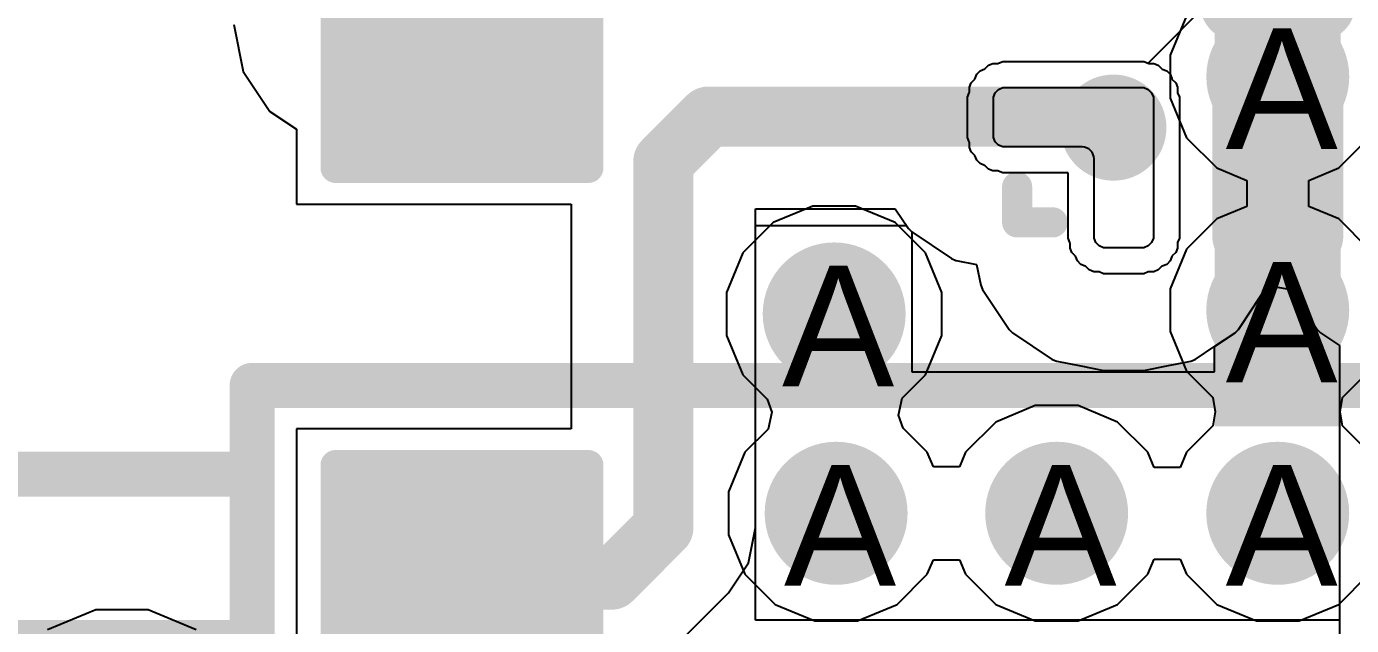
# Model space of a CAD drawing. Header units: inches. Extents: x -3 to 5259, y -3 to 5282.
# Drawn here: x 26.48 to 32.07, y 2.16 to 4.69 of the extents above; entities that cross this region are included whole.
import ezdxf

# ---------------------------------------------------------------- set-up
doc = ezdxf.new("R2010")
doc.units = ezdxf.units.IN
for name, color, linetype in [('Bottom Layer', 5, 'Continuous'), ('Bottom Solder', 6, 'Continuous'), ('Drill Drawing', 1, 'Continuous'), ('Layer 1', 16, 'Continuous'), ('Layer 2', 76, 'Continuous'), ('Top Layer', 1, 'Continuous'), ('Top Overlay', 2, 'Continuous'), ('Top Paste', 8, 'Continuous'), ('Top Solder', 216, 'Continuous'), ('Via Holes', 16, 'Continuous')]:
    doc.layers.add(name, color=color, linetype=linetype)
doc.styles.add('Arial', font='', dxfattribs={"height": 0.2})
doc.styles.get('Arial').set_extended_font_data('Arial')

# ---------------------------------------------------------------- blocks, each defined once
blk = doc.blocks.new('13_WQFN_HR__3_2__26')
at = {"layer": 'Top Layer'}
h = blk.add_hatch(color=1, dxfattribs=at)
edge = h.paths.add_edge_path()
edge.add_arc((-0.1243, -1.1007), 0.0507, 90, 180)
edge.add_line((-0.175, -1.1007), (-0.175, -1.6493))
edge.add_arc((-0.1243, -1.6493), 0.0507, 180, 270)
edge.add_line((-0.1243, -1.7), (0.1243, -1.7))
edge.add_arc((0.1243, -1.6493), 0.0507, 270, 360)
edge.add_line((0.175, -1.6493), (0.175, -1.1007))
edge.add_arc((0.1243, -1.1007), 0.0507, 0, 90)
edge.add_line((0.1243, -1.05), (-0.1243, -1.05))
h = blk.add_hatch(color=1, dxfattribs=at)
edge = h.paths.add_edge_path()
edge.add_arc((-0.6937, -1.1938), 0.1221, 0, 360)
at = {"layer": 'Top Paste'}
h = blk.add_hatch(color=8, dxfattribs=at)
edge = h.paths.add_edge_path()
edge.add_arc((-0.1243, -1.1007), 0.0507, 90, 180)
edge.add_line((-0.175, -1.1007), (-0.175, -1.6493))
edge.add_arc((-0.1243, -1.6493), 0.0507, 180, 270)
edge.add_line((-0.1243, -1.7), (0.1243, -1.7))
edge.add_arc((0.1243, -1.6493), 0.0507, 270, 360)
edge.add_line((0.175, -1.6493), (0.175, -1.1007))
edge.add_arc((0.1243, -1.1007), 0.0507, 0, 90)
edge.add_line((0.1243, -1.05), (-0.1243, -1.05))
h = blk.add_hatch(color=8, dxfattribs=at)
edge = h.paths.add_edge_path()
edge.add_arc((-0.6937, -1.1938), 0.1221, 0, 360)
at = {"layer": 'Top Solder'}
h = blk.add_hatch(color=216, dxfattribs=at)
edge = h.paths.add_edge_path()
edge.add_arc((-0.1755, 0.6755), 0.1511, 90, 180)
edge.add_line((-0.3266, 0.6755), (-0.3266, -0.6755))
edge.add_arc((-0.1755, -0.6755), 0.1511, 180, 270)
edge.add_line((-0.1755, -0.8266), (0.1755, -0.8266))
edge.add_arc((0.1755, -0.6755), 0.1511, 270, 360)
edge.add_line((0.3266, -0.6755), (0.3266, 0.6755))
edge.add_arc((0.1755, 0.6755), 0.1511, 0, 90)
edge.add_line((0.1755, 0.8266), (-0.1755, 0.8266))
h = blk.add_hatch(color=216, dxfattribs=at)
edge = h.paths.add_edge_path()
edge.add_arc((-0.1243, -1.1007), 0.1523, 90, 180)
edge.add_line((-0.2766, -1.1007), (-0.2766, -1.6493))
edge.add_arc((-0.1243, -1.6493), 0.1523, 180, 270)
edge.add_line((-0.1243, -1.8016), (0.1243, -1.8016))
edge.add_arc((0.1243, -1.6493), 0.1523, 270, 360)
edge.add_line((0.2766, -1.6493), (0.2766, -1.1007))
edge.add_arc((0.1243, -1.1007), 0.1523, 0, 90)
edge.add_line((0.1243, -0.9484), (-0.1243, -0.9484))
h = blk.add_hatch(color=216, dxfattribs=at)
edge = h.paths.add_edge_path()
edge.add_arc((-0.6937, -1.1938), 0.2237, 0, 360)
at = {"layer": 'Top Layer'}
for p, q in [((-1.2, -1.0651), (-1.1924, -1.0467)), ((-1.1924, -1.0467), (-1.1783, -1.0326)), ((-1.1783, -1.0326), (-1.1599, -1.025)), ((-1.1599, -1.025), (-1.15, -1.025)), ((-1.15, -1.025), (-1.15, -1.025)), ((-1.15, -1.025), (-0.575, -1.025)), ((-0.575, -1.025), (-0.5651, -1.025)), ((-0.5651, -1.025), (-0.5467, -1.0326)), ((-0.5467, -1.0326), (-0.5326, -1.0467)), ((-0.5326, -1.0467), (-0.525, -1.0651)), ((-1.2, -1.075), (-1.2, -1.0651)), ((-1.2, -1.225), (-1.2, -1.075)), ((-0.525, -1.0651), (-0.525, -1.075)), ((-0.525, -1.075), (-0.525, -1.075)), ((-0.525, -1.075), (-0.525, -1.65)), ((-1.2, -1.235), (-1.2, -1.225)), ((-1.2, -1.225), (-1.2, -1.225)), ((-1.1924, -1.2534), (-1.2, -1.235)), ((-1.1783, -1.2674), (-1.1924, -1.2534)), ((-1.1599, -1.275), (-1.1783, -1.2674)), ((-1.15, -1.275), (-1.1599, -1.275)), ((-0.825, -1.275), (-1.15, -1.275)), ((-0.8152, -1.276), (-0.825, -1.275)), ((-0.825, -1.275), (-0.825, -1.275)), ((-0.7972, -1.2835), (-0.8152, -1.276)), ((-0.7834, -1.2973), (-0.7972, -1.2835)), ((-0.776, -1.3153), (-0.7834, -1.2973)), ((-0.775, -1.325), (-0.776, -1.3153)), ((-0.775, -1.65), (-0.775, -1.325)), ((-0.775, -1.66), (-0.775, -1.65)), ((-0.775, -1.65), (-0.775, -1.65)), ((-0.7674, -1.6784), (-0.775, -1.66)), ((-0.525, -1.66), (-0.5326, -1.6784)), ((-0.525, -1.65), (-0.525, -1.66)), ((-0.7533, -1.6924), (-0.7674, -1.6784)), ((-0.7349, -1.7), (-0.7533, -1.6924)), ((-0.725, -1.7), (-0.7349, -1.7)), ((-0.575, -1.7), (-0.725, -1.7)), ((-0.575, -1.7), (-0.575, -1.7)), ((-0.565, -1.7), (-0.575, -1.7)), ((-0.575, -1.7), (-0.575, -1.7)), ((-0.5467, -1.6924), (-0.565, -1.7)), ((-0.5326, -1.6784), (-0.5467, -1.6924))]:
    blk.add_line(p, q, dxfattribs=at)
at = {"layer": 'Top Overlay'}
for points in [[(-1.1, -1.5933, 0.127, 0.127, 0), (-1.1, -1.4433, 0.127, 0.127, 0)], [(-1.1, -1.5933, 0.127, 0.127, 0), (-0.95, -1.5933, 0.127, 0.127, 0)]]:
    blk.add_lwpolyline(points, format="xyseb", dxfattribs=at)
for points in [[(-1.1318, -1.4433, 0.0635, 0.0635, 1), (-1.0683, -1.4433, 0.0635, 0.0635, 1)], [(-1.1318, -1.5933, 0.0635, 0.0635, 1), (-1.0683, -1.5933, 0.0635, 0.0635, 1)], [(-1.1318, -1.5933, 0.0635, 0.0635, 1), (-1.0683, -1.5933, 0.0635, 0.0635, 1)], [(-0.9818, -1.5933, 0.0635, 0.0635, 1), (-0.9183, -1.5933, 0.0635, 0.0635, 1)]]:
    blk.add_lwpolyline(points, format="xyseb", close=True, dxfattribs=at)
at = {"layer": 'Top Solder'}
for p, q in [((-0.5467, -0.9227), (5227.2803, 5276.701)), ((-1.2561, -0.9549), (-1.2359, -0.9465)), ((-1.2359, -0.9465), (-1.2345, -0.9451)), ((-1.2345, -0.9451), (-1.2204, -0.931)), ((-1.2345, -0.9451), (-1.2345, -0.9451)), ((-1.2204, -0.931), (-1.202, -0.9234)), ((-1.202, -0.9234), (-1.1802, -0.9234)), ((-1.1802, -0.9234), (-1.1783, -0.9227)), ((-1.1783, -0.9227), (-1.1599, -0.9151)), ((-1.1783, -0.9227), (-1.1783, -0.9227)), ((-1.1599, -0.9151), (-1.15, -0.9151)), ((-1.15, -0.9151), (-1.15, -0.9151)), ((-1.15, -0.9151), (-0.575, -0.9151)), ((-0.575, -0.9151), (-0.5651, -0.9151)), ((-0.5651, -0.9151), (-0.5467, -0.9227)), ((-0.5467, -0.9227), (-0.5467, -0.9227)), ((-0.5467, -0.9227), (-0.5448, -0.9234)), ((-0.5448, -0.9234), (-0.523, -0.9234)), ((-0.523, -0.9234), (-0.5046, -0.931)), ((-0.5046, -0.931), (-0.4905, -0.9451)), ((-0.4905, -0.9451), (-0.4891, -0.9465)), ((-0.4891, -0.9465), (-0.4873, -0.9472)), ((-0.4873, -0.9472), (-0.4873, -0.9473)), ((-0.4873, -0.9473), (-0.4689, -0.9549)), ((-1.3016, -1.023), (-1.294, -1.0046)), ((-1.294, -1.0046), (-1.2799, -0.9906)), ((-1.2799, -0.9905), (-1.2785, -0.9891)), ((-1.2799, -0.9906), (-1.2799, -0.9905)), ((-1.2785, -0.9891), (-1.2701, -0.9689)), ((-1.2701, -0.9689), (-1.2561, -0.9549)), ((-0.4689, -0.9549), (-0.4548, -0.9689)), ((-0.4548, -0.9689), (-0.4472, -0.9873)), ((-0.4472, -0.9873), (-0.4472, -0.9873)), ((-0.4472, -0.9873), (-0.4465, -0.9892)), ((-0.4465, -0.9892), (-0.431, -1.0046)), ((-0.431, -1.0046), (-0.4234, -1.023)), ((-1.31, -1.0651), (-1.3024, -1.0467)), ((-1.3024, -1.0467), (-1.3016, -1.0449)), ((-1.3024, -1.0467), (-1.3024, -1.0467)), ((-1.3016, -1.0449), (-1.3016, -1.023)), ((-0.4234, -1.023), (-0.4234, -1.0449)), ((-0.4234, -1.0449), (-0.4226, -1.0467)), ((-0.4226, -1.0467), (-0.4226, -1.0467)), ((-0.4226, -1.0467), (-0.415, -1.0651)), ((-1.31, -1.075), (-1.31, -1.0651)), ((-1.31, -1.225), (-1.31, -1.075)), ((-0.415, -1.0651), (-0.415, -1.075)), ((-0.415, -1.075), (-0.415, -1.075)), ((-0.415, -1.075), (-0.415, -1.65)), ((-1.31, -1.235), (-1.31, -1.225)), ((-1.31, -1.225), (-1.31, -1.225)), ((-1.31, -1.225), (-1.31, -1.225)), ((-1.31, -1.225), (-1.31, -1.225)), ((-1.3024, -1.2534), (-1.31, -1.235)), ((-1.3016, -1.2552), (-1.3024, -1.2534)), ((-1.3024, -1.2534), (-1.3024, -1.2534)), ((-1.3016, -1.2771), (-1.3016, -1.2552)), ((-1.294, -1.2954), (-1.3016, -1.2771)), ((-1.2799, -1.3095), (-1.294, -1.2954)), ((-1.2785, -1.3109), (-1.2799, -1.3095)), ((-1.2799, -1.3095), (-1.2799, -1.3095)), ((-1.2701, -1.3311), (-1.2785, -1.3109)), ((-1.2561, -1.3452), (-1.2701, -1.3311)), ((-1.2377, -1.3528), (-1.2561, -1.3452)), ((-1.2359, -1.3536), (-1.2377, -1.3528)), ((-1.2377, -1.3528), (-1.2377, -1.3528)), ((-1.2345, -1.355), (-1.2359, -1.3536)), ((-1.2204, -1.369), (-1.2345, -1.355)), ((-1.2345, -1.355), (-1.2345, -1.355)), ((-1.202, -1.3766), (-1.2204, -1.369)), ((-1.1802, -1.3766), (-1.202, -1.3766)), ((-1.1783, -1.3774), (-1.1802, -1.3766)), ((-1.1599, -1.385), (-1.1783, -1.3774)), ((-1.1783, -1.3774), (-1.1783, -1.3774)), ((-1.15, -1.385), (-1.1599, -1.385)), ((-0.885, -1.385), (-1.15, -1.385)), ((-0.885, -1.65), (-0.885, -1.385)), ((-0.885, -1.66), (-0.885, -1.65)), ((-0.885, -1.65), (-0.885, -1.65)), ((-0.8774, -1.6784), (-0.885, -1.66)), ((-0.415, -1.6599), (-0.4226, -1.6783)), ((-0.415, -1.65), (-0.415, -1.6599)), ((-0.8766, -1.6802), (-0.8774, -1.6784)), ((-0.8774, -1.6784), (-0.8774, -1.6784)), ((-0.8766, -1.7021), (-0.8766, -1.6802)), ((-0.869, -1.7204), (-0.8766, -1.7021)), ((-0.8549, -1.7345), (-0.869, -1.7204)), ((-0.431, -1.7204), (-0.4451, -1.7345)), ((-0.4234, -1.7021), (-0.431, -1.7204)), ((-0.4226, -1.6783), (-0.4234, -1.6802)), ((-0.4234, -1.6802), (-0.4234, -1.7021)), ((-0.4226, -1.6783), (-0.4226, -1.6783)), ((-0.8535, -1.7359), (-0.8549, -1.7345)), ((-0.8549, -1.7345), (-0.8549, -1.7345)), ((-0.8451, -1.7561), (-0.8535, -1.7359)), ((-0.8311, -1.7702), (-0.8451, -1.7561)), ((-0.8127, -1.7778), (-0.8311, -1.7702)), ((-0.8109, -1.7786), (-0.8127, -1.7778)), ((-0.8127, -1.7778), (-0.8127, -1.7778)), ((-0.8095, -1.78), (-0.8109, -1.7786)), ((-0.7954, -1.794), (-0.8095, -1.78)), ((-0.8095, -1.78), (-0.8095, -1.78)), ((-0.4905, -1.78), (-0.5046, -1.794)), ((-0.4891, -1.7786), (-0.4905, -1.78)), ((-0.4905, -1.78), (-0.4905, -1.78)), ((-0.4873, -1.7778), (-0.4891, -1.7786)), ((-0.4689, -1.7702), (-0.4873, -1.7778)), ((-0.4873, -1.7778), (-0.4873, -1.7778)), ((-0.4548, -1.7561), (-0.4689, -1.7702)), ((-0.4472, -1.7377), (-0.4548, -1.7561)), ((-0.4464, -1.7359), (-0.4472, -1.7377)), ((-0.4472, -1.7377), (-0.4472, -1.7377)), ((-0.4451, -1.7345), (-0.4464, -1.7359)), ((-0.4451, -1.7345), (-0.4451, -1.7345)), ((-0.777, -1.8016), (-0.7954, -1.794)), ((-0.7552, -1.8016), (-0.777, -1.8016)), ((-0.7533, -1.8024), (-0.7552, -1.8016)), ((-0.7349, -1.81), (-0.7533, -1.8024)), ((-0.7533, -1.8024), (-0.7533, -1.8024)), ((-0.725, -1.81), (-0.7349, -1.81)), ((-0.575, -1.81), (-0.725, -1.81)), ((-0.5651, -1.81), (-0.575, -1.81)), ((-0.575, -1.81), (-0.575, -1.81)), ((-0.5467, -1.8024), (-0.5651, -1.81)), ((-0.5466, -1.8024), (-0.5467, -1.8024)), ((-0.5448, -1.8016), (-0.5466, -1.8024)), ((-0.523, -1.8016), (-0.5448, -1.8016)), ((-0.5046, -1.794), (-0.523, -1.8016))]:
    blk.add_line(p, q, dxfattribs=at)
blk = doc.blocks.new('C___0603_265')
at = {"layer": 'Top Layer'}
for points in [[(-0.381, 0.4445), (-0.381, -0.4445), (-1.143, -0.4445), (-1.143, 0.4445)], [(1.143, 0.4445), (1.143, -0.4445), (0.381, -0.4445), (0.381, 0.4445)]]:
    blk.add_hatch(color=1, dxfattribs=at).paths.add_polyline_path(points)
at = {"layer": 'Top Paste'}
for points in [[(-0.381, 0.4445), (-0.381, -0.4445), (-1.143, -0.4445), (-1.143, 0.4445)], [(1.143, 0.4445), (1.143, -0.4445), (0.381, -0.4445), (0.381, 0.4445)]]:
    blk.add_hatch(color=8, dxfattribs=at).paths.add_polyline_path(points)
at = {"layer": 'Top Solder'}
for points in [[(-0.321, 0.5045), (-0.321, -0.5045), (-1.203, -0.5045), (-1.203, 0.5045)], [(1.203, 0.5045), (1.203, -0.5045), (0.321, -0.5045), (0.321, 0.5045)]]:
    blk.add_hatch(color=216, dxfattribs=at).paths.add_polyline_path(points)
at = {"layer": 'Top Overlay'}
for points in [[(-1.2446, 0.5334, 0.127, 0.127, 0), (-0.4572, 0.5334, 0.127, 0.127, 0)], [(-1.2446, 0.5334, 0.127, 0.127, 0), (-1.2446, -0.5334, 0.127, 0.127, 0)], [(0.4572, 0.5334, 0.127, 0.127, 0), (1.2446, 0.5334, 0.127, 0.127, 0)], [(1.2446, 0.5334, 0.127, 0.127, 0), (1.2446, -0.5334, 0.127, 0.127, 0)], [(-1.2446, -0.5334, 0.127, 0.127, 0), (-0.4572, -0.5334, 0.127, 0.127, 0)], [(0.4572, -0.5334, 0.127, 0.127, 0), (1.2446, -0.5334, 0.127, 0.127, 0)]]:
    blk.add_lwpolyline(points, format="xyseb", dxfattribs=at)
for points in [[(-1.2764, 0.5334, 0.0635, 0.0635, 1), (-1.2128, 0.5334, 0.0635, 0.0635, 1)], [(-1.2764, 0.5334, 0.0635, 0.0635, 1), (-1.2128, 0.5334, 0.0635, 0.0635, 1)], [(-0.4889, 0.5334, 0.0635, 0.0635, 1), (-0.4254, 0.5334, 0.0635, 0.0635, 1)], [(0.4254, 0.5334, 0.0635, 0.0635, 1), (0.4889, 0.5334, 0.0635, 0.0635, 1)], [(1.2128, 0.5334, 0.0635, 0.0635, 1), (1.2764, 0.5334, 0.0635, 0.0635, 1)], [(1.2128, 0.5334, 0.0635, 0.0635, 1), (1.2764, 0.5334, 0.0635, 0.0635, 1)], [(-1.2764, -0.5334, 0.0635, 0.0635, 1), (-1.2128, -0.5334, 0.0635, 0.0635, 1)], [(-1.2764, -0.5334, 0.0635, 0.0635, 1), (-1.2128, -0.5334, 0.0635, 0.0635, 1)], [(-0.4889, -0.5334, 0.0635, 0.0635, 1), (-0.4254, -0.5334, 0.0635, 0.0635, 1)], [(0.4254, -0.5334, 0.0635, 0.0635, 1), (0.4889, -0.5334, 0.0635, 0.0635, 1)], [(1.2128, -0.5334, 0.0635, 0.0635, 1), (1.2764, -0.5334, 0.0635, 0.0635, 1)], [(1.2128, -0.5334, 0.0635, 0.0635, 1), (1.2764, -0.5334, 0.0635, 0.0635, 1)]]:
    blk.add_lwpolyline(points, format="xyseb", close=True, dxfattribs=at)
blk = doc.blocks.new('C___0603_274')
at = {"layer": 'Top Layer'}
for points in [[(-0.381, 0.4445), (-0.381, -0.4445), (-1.143, -0.4445), (-1.143, 0.4445)], [(1.143, 0.4445), (1.143, -0.4445), (0.381, -0.4445), (0.381, 0.4445)]]:
    blk.add_hatch(color=1, dxfattribs=at).paths.add_polyline_path(points)
at = {"layer": 'Top Paste'}
for points in [[(-0.381, 0.4445), (-0.381, -0.4445), (-1.143, -0.4445), (-1.143, 0.4445)], [(1.143, 0.4445), (1.143, -0.4445), (0.381, -0.4445), (0.381, 0.4445)]]:
    blk.add_hatch(color=8, dxfattribs=at).paths.add_polyline_path(points)
at = {"layer": 'Top Solder'}
for points in [[(-0.321, 0.5045), (-0.321, -0.5045), (-1.203, -0.5045), (-1.203, 0.5045)], [(1.203, 0.5045), (1.203, -0.5045), (0.321, -0.5045), (0.321, 0.5045)]]:
    blk.add_hatch(color=216, dxfattribs=at).paths.add_polyline_path(points)
at = {"layer": 'Top Overlay'}
for points in [[(-0.4572, 0.5334, 0.127, 0.127, 0), (-1.2446, 0.5334, 0.127, 0.127, 0)], [(-1.2446, -0.5334, 0.127, 0.127, 0), (-1.2446, 0.5334, 0.127, 0.127, 0)], [(1.2446, 0.5334, 0.127, 0.127, 0), (0.4572, 0.5334, 0.127, 0.127, 0)], [(1.2446, -0.5334, 0.127, 0.127, 0), (1.2446, 0.5334, 0.127, 0.127, 0)], [(-0.4572, -0.5334, 0.127, 0.127, 0), (-1.2446, -0.5334, 0.127, 0.127, 0)], [(1.2446, -0.5334, 0.127, 0.127, 0), (0.4572, -0.5334, 0.127, 0.127, 0)]]:
    blk.add_lwpolyline(points, format="xyseb", dxfattribs=at)
for points in [[(-1.2764, 0.5334, 0.0635, 0.0635, 1), (-1.2128, 0.5334, 0.0635, 0.0635, 1)], [(-1.2764, 0.5334, 0.0635, 0.0635, 1), (-1.2128, 0.5334, 0.0635, 0.0635, 1)], [(-0.4889, 0.5334, 0.0635, 0.0635, 1), (-0.4254, 0.5334, 0.0635, 0.0635, 1)], [(0.4254, 0.5334, 0.0635, 0.0635, 1), (0.4889, 0.5334, 0.0635, 0.0635, 1)], [(1.2128, 0.5334, 0.0635, 0.0635, 1), (1.2764, 0.5334, 0.0635, 0.0635, 1)], [(1.2128, 0.5334, 0.0635, 0.0635, 1), (1.2764, 0.5334, 0.0635, 0.0635, 1)], [(-1.2764, -0.5334, 0.0635, 0.0635, 1), (-1.2128, -0.5334, 0.0635, 0.0635, 1)], [(-1.2764, -0.5334, 0.0635, 0.0635, 1), (-1.2128, -0.5334, 0.0635, 0.0635, 1)], [(-0.4889, -0.5334, 0.0635, 0.0635, 1), (-0.4254, -0.5334, 0.0635, 0.0635, 1)], [(0.4254, -0.5334, 0.0635, 0.0635, 1), (0.4889, -0.5334, 0.0635, 0.0635, 1)], [(1.2128, -0.5334, 0.0635, 0.0635, 1), (1.2764, -0.5334, 0.0635, 0.0635, 1)], [(1.2128, -0.5334, 0.0635, 0.0635, 1), (1.2764, -0.5334, 0.0635, 0.0635, 1)]]:
    blk.add_lwpolyline(points, format="xyseb", close=True, dxfattribs=at)

msp = doc.modelspace()

# ---------------------------------------------------------------- hatches: boundary and pattern name
at = {"layer": 'Bottom Layer'}
h = msp.add_hatch(color=5, dxfattribs=at)
edge = h.paths.add_edge_path()
edge.add_arc((31.7605, 4.4768), 0.2, 0, 360)
h = msp.add_hatch(color=5, dxfattribs=at)
edge = h.paths.add_edge_path()
edge.add_arc((31.7603, 3.4921), 0.2, 0, 360)
h = msp.add_hatch(color=5, dxfattribs=at)
edge = h.paths.add_edge_path()
edge.add_arc((29.8883, 3.4764), 0.2, 0, 360)
h = msp.add_hatch(color=5, dxfattribs=at)
edge = h.paths.add_edge_path()
edge.add_arc((29.8965, 2.6359), 0.2, 0, 360)
h = msp.add_hatch(color=5, dxfattribs=at)
edge = h.paths.add_edge_path()
edge.add_arc((30.8272, 2.6359), 0.2, 0, 360)
h = msp.add_hatch(color=5, dxfattribs=at)
edge = h.paths.add_edge_path()
edge.add_arc((31.7603, 2.6359), 0.2, 0, 360)
at = {"layer": 'Bottom Solder'}
h = msp.add_hatch(color=6, dxfattribs=at)
edge = h.paths.add_edge_path()
edge.add_arc((31.7605, 4.4768), 0.3016, 0, 360)
h = msp.add_hatch(color=6, dxfattribs=at)
edge = h.paths.add_edge_path()
edge.add_arc((29.8883, 3.4764), 0.3016, 0, 360)
h = msp.add_hatch(color=6, dxfattribs=at)
edge = h.paths.add_edge_path()
edge.add_arc((31.7603, 3.4921), 0.3016, 0, 360)
h = msp.add_hatch(color=6, dxfattribs=at)
edge = h.paths.add_edge_path()
edge.add_arc((29.8965, 2.6359), 0.3016, 0, 360)
h = msp.add_hatch(color=6, dxfattribs=at)
edge = h.paths.add_edge_path()
edge.add_arc((30.8272, 2.6359), 0.3016, 0, 360)
h = msp.add_hatch(color=6, dxfattribs=at)
edge = h.paths.add_edge_path()
edge.add_arc((31.7603, 2.6359), 0.3016, 0, 360)
at = {"layer": 'Layer 1'}
h = msp.add_hatch(color=16, dxfattribs=at)
edge = h.paths.add_edge_path()
edge.add_arc((31.7605, 4.4768), 0.2, 0, 360)
h = msp.add_hatch(color=16, dxfattribs=at)
edge = h.paths.add_edge_path()
edge.add_arc((31.7603, 3.4921), 0.2, 0, 360)
h = msp.add_hatch(color=16, dxfattribs=at)
edge = h.paths.add_edge_path()
edge.add_arc((29.8883, 3.4764), 0.2, 0, 360)
h = msp.add_hatch(color=16, dxfattribs=at)
edge = h.paths.add_edge_path()
edge.add_arc((29.8965, 2.6359), 0.2, 0, 360)
h = msp.add_hatch(color=16, dxfattribs=at)
edge = h.paths.add_edge_path()
edge.add_arc((30.8272, 2.6359), 0.2, 0, 360)
h = msp.add_hatch(color=16, dxfattribs=at)
edge = h.paths.add_edge_path()
edge.add_arc((31.7603, 2.6359), 0.2, 0, 360)
at = {"layer": 'Layer 2'}
h = msp.add_hatch(color=76, dxfattribs=at)
edge = h.paths.add_edge_path()
edge.add_arc((31.7605, 4.4768), 0.2, 0, 360)
h = msp.add_hatch(color=76, dxfattribs=at)
edge = h.paths.add_edge_path()
edge.add_arc((31.7603, 3.4921), 0.2, 0, 360)
h = msp.add_hatch(color=76, dxfattribs=at)
edge = h.paths.add_edge_path()
edge.add_arc((29.8883, 3.4764), 0.2, 0, 360)
h = msp.add_hatch(color=76, dxfattribs=at)
edge = h.paths.add_edge_path()
edge.add_arc((29.8965, 2.6359), 0.2, 0, 360)
h = msp.add_hatch(color=76, dxfattribs=at)
edge = h.paths.add_edge_path()
edge.add_arc((30.8272, 2.6359), 0.2, 0, 360)
h = msp.add_hatch(color=76, dxfattribs=at)
edge = h.paths.add_edge_path()
edge.add_arc((31.7603, 2.6359), 0.2, 0, 360)
at = {"layer": 'Top Layer'}
for points in [[(31.4936, 3.0028), (32.0259, 3.0028), (32.0259, 6.1808), (31.4936, 6.1808)], [(25.4, 0.2422), (27.4956, 0.2422), (27.4956, 2.1859), (25.4, 2.1859)]]:
    msp.add_hatch(color=1, dxfattribs=at).paths.add_polyline_path(points)
h = msp.add_hatch(color=1, dxfattribs=at)
edge = h.paths.add_edge_path()
edge.add_arc((31.7605, 4.4768), 0.2, 0, 360)
h = msp.add_hatch(color=1, dxfattribs=at)
edge = h.paths.add_edge_path()
edge.add_arc((31.7603, 3.4921), 0.2, 0, 360)
h = msp.add_hatch(color=1, dxfattribs=at)
edge = h.paths.add_edge_path()
edge.add_arc((29.8883, 3.4764), 0.2, 0, 360)
h = msp.add_hatch(color=1, dxfattribs=at)
edge = h.paths.add_edge_path()
edge.add_arc((29.8965, 2.6359), 0.2, 0, 360)
h = msp.add_hatch(color=1, dxfattribs=at)
edge = h.paths.add_edge_path()
edge.add_arc((30.8272, 2.6359), 0.2, 0, 360)
h = msp.add_hatch(color=1, dxfattribs=at)
edge = h.paths.add_edge_path()
edge.add_arc((31.7603, 2.6359), 0.2, 0, 360)
at = {"layer": 'Top Solder'}
h = msp.add_hatch(color=216, dxfattribs=at)
edge = h.paths.add_edge_path()
edge.add_arc((31.7605, 4.4768), 0.3016, 0, 360)
h = msp.add_hatch(color=216, dxfattribs=at)
edge = h.paths.add_edge_path()
edge.add_arc((29.8883, 3.4764), 0.3016, 0, 360)
h = msp.add_hatch(color=216, dxfattribs=at)
edge = h.paths.add_edge_path()
edge.add_arc((31.7603, 3.4921), 0.3016, 0, 360)
h = msp.add_hatch(color=216, dxfattribs=at)
edge = h.paths.add_edge_path()
edge.add_arc((29.8965, 2.6359), 0.3016, 0, 360)
h = msp.add_hatch(color=216, dxfattribs=at)
edge = h.paths.add_edge_path()
edge.add_arc((30.8272, 2.6359), 0.3016, 0, 360)
h = msp.add_hatch(color=216, dxfattribs=at)
edge = h.paths.add_edge_path()
edge.add_arc((31.7603, 2.6359), 0.3016, 0, 360)
at = {"layer": 'Via Holes'}
h = msp.add_hatch(color=7, dxfattribs=at)
edge = h.paths.add_edge_path()
edge.add_arc((31.7605, 4.4768), 0.1, 0, 360)
h = msp.add_hatch(color=7, dxfattribs=at)
edge = h.paths.add_edge_path()
edge.add_arc((31.7603, 3.4921), 0.1, 0, 360)
h = msp.add_hatch(color=7, dxfattribs=at)
edge = h.paths.add_edge_path()
edge.add_arc((29.8883, 3.4764), 0.1, 0, 360)
h = msp.add_hatch(color=7, dxfattribs=at)
edge = h.paths.add_edge_path()
edge.add_arc((29.8965, 2.6359), 0.1, 0, 360)
h = msp.add_hatch(color=7, dxfattribs=at)
edge = h.paths.add_edge_path()
edge.add_arc((30.8272, 2.6359), 0.1, 0, 360)
h = msp.add_hatch(color=7, dxfattribs=at)
edge = h.paths.add_edge_path()
edge.add_arc((31.7603, 2.6359), 0.1, 0, 360)

# ---------------------------------------------------------------- linework, layer by layer
at = {"layer": 'Layer 2'}
for p, q in [((31.3756, 4.734), (31.3065, 4.5671)), ((31.3065, 4.5671), (31.3065, 4.3865)), ((31.3065, 4.3865), (31.3756, 4.2196)), ((31.3756, 4.2196), (31.5033, 4.0919)), ((32.0176, 4.0919), (32.1454, 4.2196)), ((31.5033, 4.0919), (31.6299, 4.0395)), ((31.8909, 4.0394), (32.0176, 4.0919)), ((31.6299, 4.0395), (31.6299, 3.9295)), ((31.8909, 3.9294), (31.8909, 4.0394)), ((29.798, 3.9304), (29.6312, 3.8613)), ((29.9786, 3.9304), (29.798, 3.9304)), ((30.1455, 3.8613), (29.9786, 3.9304)), ((31.6299, 3.9295), (31.5031, 3.877)), ((32.0175, 3.877), (31.8909, 3.9294)), ((29.6312, 3.8613), (29.5034, 3.7335)), ((30.2732, 3.7335), (30.1455, 3.8613)), ((31.5031, 3.877), (31.3754, 3.7493)), ((32.1452, 3.7493), (32.0175, 3.877)), ((31.3754, 3.7493), (31.3063, 3.5824)), ((29.5034, 3.7335), (29.4343, 3.5667)), ((30.3423, 3.5667), (30.2732, 3.7335)), ((31.3063, 3.5824), (31.3063, 3.4018)), ((29.4343, 3.5667), (29.4343, 3.3861)), ((30.3423, 3.3861), (30.3423, 3.5667)), ((29.4343, 3.3861), (29.5034, 3.2192)), ((30.2732, 3.2192), (30.3423, 3.3861)), ((31.3063, 3.4018), (31.3754, 3.2349)), ((29.5034, 3.2192), (29.6058, 3.1169)), ((30.1757, 3.1217), (30.2732, 3.2192)), ((31.3754, 3.2349), (31.4865, 3.1239)), ((32.0341, 3.1239), (32.1452, 3.2349)), ((29.6058, 3.1169), (29.6248, 3.0624)), ((30.16, 3.0499), (30.1757, 3.1217)), ((30.7369, 3.0899), (30.57, 3.0208)), ((30.9175, 3.0899), (30.7369, 3.0899)), ((31.0844, 3.0208), (30.9175, 3.0899)), ((31.4865, 3.1239), (31.4961, 3.064)), ((32.0244, 3.064), (32.0341, 3.1239)), ((29.6248, 3.0624), (29.6092, 2.9906)), ((30.1791, 2.9954), (30.16, 3.0499)), ((30.57, 3.0208), (30.4423, 2.8931)), ((31.2121, 2.8931), (31.0844, 3.0208)), ((31.4961, 3.064), (31.4865, 3.0042)), ((32.0341, 3.0042), (32.0244, 3.064)), ((29.6092, 2.9906), (29.5117, 2.8931)), ((30.2814, 2.8931), (30.1791, 2.9954)), ((31.4865, 3.0042), (31.3754, 2.8931)), ((32.1452, 2.8931), (32.0341, 3.0042)), ((29.5117, 2.8931), (29.4425, 2.7262)), ((30.3069, 2.8316), (30.2814, 2.8931)), ((30.4423, 2.8931), (30.4169, 2.8316)), ((31.2388, 2.8287), (31.2121, 2.8931)), ((31.3754, 2.8931), (31.3487, 2.8287)), ((30.4169, 2.8316), (30.3069, 2.8316)), ((31.3487, 2.8287), (31.2388, 2.8287)), ((29.4425, 2.7262), (29.4425, 2.5456)), ((29.4425, 2.5456), (29.5117, 2.3787)), ((30.2814, 2.3787), (30.3069, 2.4402)), ((30.3069, 2.4402), (30.4169, 2.4402)), ((30.4169, 2.4402), (30.4423, 2.3787)), ((31.2121, 2.3787), (31.2388, 2.4431)), ((31.2388, 2.4431), (31.3487, 2.4431)), ((31.3487, 2.4431), (31.3754, 2.3787)), ((29.5117, 2.3787), (29.6394, 2.251)), ((30.1537, 2.251), (30.2814, 2.3787)), ((30.4423, 2.3787), (30.57, 2.251)), ((31.0844, 2.251), (31.2121, 2.3787)), ((31.3754, 2.3787), (31.5031, 2.251)), ((32.0175, 2.251), (32.1452, 2.3787)), ((29.6394, 2.251), (29.8062, 2.1819)), ((29.9868, 2.1819), (30.1537, 2.251)), ((30.57, 2.251), (30.7369, 2.1819)), ((30.9175, 2.1819), (31.0844, 2.251)), ((31.5031, 2.251), (31.67, 2.1819)), ((31.8506, 2.1819), (32.0175, 2.251)), ((26.7722, 2.2283), (26.5686, 2.1439)), ((26.9926, 2.2283), (26.7722, 2.2283)), ((27.1962, 2.1439), (26.9926, 2.2283)), ((29.8062, 2.1819), (29.9868, 2.1819)), ((30.7369, 2.1819), (30.9175, 2.1819)), ((31.67, 2.1819), (31.8506, 2.1819))]:
    msp.add_line(p, q, dxfattribs=at)
at = {"layer": 'Top Layer'}
for p, q in [((27.3549, 4.6965), (27.3943, 4.4983)), ((27.3943, 4.4983), (27.5066, 4.3302)), ((27.5066, 4.3302), (27.6189, 4.2552)), ((27.6189, 4.2552), (27.6189, 3.9399)), ((27.6189, 3.9399), (28.7788, 3.9399)), ((28.7788, 3.9399), (28.7788, 2.9915)), ((29.5558, 2.5751), (29.5558, 3.9197)), ((29.5558, 3.9197), (30.1461, 3.9197)), ((30.1461, 3.9197), (30.2018, 3.8362)), ((29.5558, 2.5751), (29.5558, 3.8498)), ((29.5558, 3.8498), (30.1927, 3.8498)), ((30.1927, 3.8498), (30.2018, 3.8362)), ((30.2018, 3.8362), (30.2018, 3.8362)), ((30.2018, 3.8362), (30.2018, 3.8362)), ((30.2018, 3.8362), (30.2159, 3.8221)), ((30.2018, 3.8362), (30.2018, 3.8362)), ((30.2018, 3.8362), (30.2018, 3.8362)), ((30.2018, 3.8362), (30.2159, 3.8221)), ((30.2159, 3.8221), (30.3839, 3.7099)), ((30.2159, 3.8221), (30.2159, 3.232)), ((30.3839, 3.7099), (30.4023, 3.7022)), ((30.4023, 3.7022), (30.4024, 3.7022)), ((30.4024, 3.7022), (30.4024, 3.7022)), ((30.4024, 3.7022), (30.4896, 3.6849)), ((30.4896, 3.6849), (30.5069, 3.5977)), ((30.5069, 3.5977), (30.5069, 3.5976)), ((30.5069, 3.5976), (30.5069, 3.5976)), ((30.5069, 3.5976), (30.507, 3.5976)), ((30.507, 3.5976), (30.5145, 3.5793)), ((30.5145, 3.5793), (30.5146, 3.5793)), ((30.5146, 3.5793), (30.5146, 3.5792)), ((30.5146, 3.5792), (30.5764, 3.4867)), ((31.6525, 3.4985), (31.7064, 3.5793)), ((31.6525, 3.4985), (31.7064, 3.5793)), ((31.7064, 3.5793), (31.7068, 3.5802)), ((31.7064, 3.5793), (31.7068, 3.5802)), ((31.7068, 3.5802), (31.7607, 3.5896)), ((31.7068, 3.5802), (31.7607, 3.5896)), ((31.7607, 3.5896), (31.8142, 3.5802)), ((31.7607, 3.5896), (31.8142, 3.5802)), ((31.8142, 3.5802), (31.8145, 3.5793)), ((31.8142, 3.5802), (31.8145, 3.5793)), ((31.8145, 3.5793), (31.8146, 3.5793)), ((31.8145, 3.5793), (31.8146, 3.5793)), ((31.8146, 3.5793), (31.8146, 3.5792)), ((31.8146, 3.5793), (31.8146, 3.5792)), ((31.8146, 3.5792), (31.8764, 3.4867)), ((31.8146, 3.5792), (31.8764, 3.4867)), ((30.5764, 3.4867), (30.6268, 3.4112)), ((31.5942, 3.4113), (31.6525, 3.4985)), ((31.5942, 3.4113), (31.6525, 3.4985)), ((31.8764, 3.4867), (31.9268, 3.4112)), ((31.8764, 3.4867), (31.9268, 3.4112)), ((30.6268, 3.4112), (30.6268, 3.4112)), ((30.6268, 3.4112), (30.6268, 3.4112)), ((30.6268, 3.4112), (30.6409, 3.3971)), ((31.5801, 3.3972), (31.5942, 3.4113)), ((31.5801, 3.3972), (31.5942, 3.4113)), ((31.9268, 3.4112), (31.9268, 3.4112)), ((31.9268, 3.4112), (31.9268, 3.4112)), ((31.9268, 3.4112), (31.9409, 3.3971)), ((31.9268, 3.4112), (31.9268, 3.4112)), ((31.9268, 3.4112), (31.9268, 3.4112)), ((31.9268, 3.4112), (31.9409, 3.3971)), ((30.6409, 3.3971), (30.8089, 3.2849)), ((31.4936, 3.3393), (31.5801, 3.3971)), ((31.4948, 3.3402), (31.5801, 3.3971)), ((31.5801, 3.3971), (31.5801, 3.3972)), ((31.5801, 3.3972), (31.5801, 3.3972)), ((31.5801, 3.3971), (31.5801, 3.3972)), ((31.5801, 3.3972), (31.5801, 3.3972)), ((31.9409, 3.3971), (31.9409, 3.3971)), ((31.9409, 3.3971), (31.9409, 3.3971)), ((31.9409, 3.3971), (32.0209, 3.3437)), ((31.9409, 3.3971), (31.9409, 3.3971)), ((31.9409, 3.3971), (31.9409, 3.3971)), ((31.9409, 3.3971), (32.0209, 3.3437)), ((31.4121, 3.2849), (31.4948, 3.3402)), ((31.4936, 3.232), (31.4936, 3.3393)), ((32.0209, 3.3437), (32.0209, 2.0898)), ((32.0209, 3.3437), (32.0209, 2.1859)), ((30.8089, 3.2849), (30.8273, 3.2772)), ((30.8273, 3.2772), (30.8274, 3.2772)), ((30.8274, 3.2772), (30.8274, 3.2772)), ((30.8274, 3.2772), (30.9288, 3.2571)), ((30.9288, 3.2571), (31.0255, 3.2378)), ((31.1954, 3.2378), (31.2922, 3.2571)), ((31.2922, 3.2571), (31.3935, 3.2772)), ((31.3935, 3.2772), (31.3936, 3.2772)), ((31.3936, 3.2772), (31.3937, 3.2772)), ((31.3937, 3.2772), (31.412, 3.2849)), ((31.412, 3.2849), (31.4121, 3.2849)), ((31.4121, 3.2849), (31.4121, 3.2849)), ((30.2159, 3.232), (31.4936, 3.232)), ((31.0255, 3.2378), (31.0256, 3.2378)), ((31.0256, 3.2378), (31.0257, 3.2378)), ((31.0257, 3.2378), (31.0356, 3.2378)), ((31.0356, 3.2378), (31.1855, 3.2378)), ((31.1855, 3.2378), (31.1855, 3.2378)), ((31.1855, 3.2378), (31.1953, 3.2378)), ((31.1953, 3.2378), (31.1954, 3.2378)), ((31.1954, 3.2378), (31.1954, 3.2378)), ((28.7788, 2.9915), (27.6189, 2.9915)), ((27.6189, 2.9915), (27.6189, 1.7215)), ((29.5262, 2.4265), (29.5558, 2.5751)), ((29.5558, 2.1859), (29.5558, 2.5751)), ((29.5558, 2.5751), (29.5558, 2.5751)), ((29.442, 2.3004), (29.5262, 2.4265)), ((29.2234, 2.0818), (29.442, 2.3004)), ((32.0209, 2.1859), (29.5558, 2.1859))]:
    msp.add_line(p, q, dxfattribs=at)
for points in [[(28.3174, 4.5749, 0.1778, 0.1778, 0), (28.5846, 4.8422, 0.1778, 0.1778, 0)], [(29.1673, 4.119, 0.254, 0.254, 0), (29.3564, 4.3081, 0.254, 0.254, 0)], [(29.3564, 4.3081, 0.254, 0.254, 0), (31.1096, 4.3081, 0.254, 0.254, 0)], [(29.1673, 2.5751, 0.254, 0.254, 0), (29.1673, 4.119, 0.254, 0.254, 0)], [(28.9487, 2.3565, 0.254, 0.254, 0), (29.1673, 2.5751, 0.254, 0.254, 0)], [(28.3174, 2.3565, 0.254, 0.254, 0), (28.9487, 2.3565, 0.254, 0.254, 0)]]:
    msp.add_lwpolyline(points, format="xyseb", dxfattribs=at)
for points in [[(28.2729, 4.5749, 0.0889, 0.0889, 1), (28.3618, 4.5749, 0.0889, 0.0889, 1)], [(29.2929, 4.3081, 0.127, 0.127, 1), (29.4199, 4.3081, 0.127, 0.127, 1)], [(29.2929, 4.3081, 0.127, 0.127, 1), (29.4199, 4.3081, 0.127, 0.127, 1)], [(31.0461, 4.3081, 0.127, 0.127, 1), (31.1731, 4.3081, 0.127, 0.127, 1)], [(29.1038, 4.119, 0.127, 0.127, 1), (29.2308, 4.119, 0.127, 0.127, 1)], [(29.1038, 4.119, 0.127, 0.127, 1), (29.2308, 4.119, 0.127, 0.127, 1)], [(29.1038, 2.5751, 0.127, 0.127, 1), (29.2308, 2.5751, 0.127, 0.127, 1)], [(29.1038, 2.5751, 0.127, 0.127, 1), (29.2308, 2.5751, 0.127, 0.127, 1)], [(28.2539, 2.3565, 0.127, 0.127, 1), (28.3809, 2.3565, 0.127, 0.127, 1)], [(28.8852, 2.3565, 0.127, 0.127, 1), (29.0122, 2.3565, 0.127, 0.127, 1)], [(28.8852, 2.3565, 0.127, 0.127, 1), (29.0122, 2.3565, 0.127, 0.127, 1)]]:
    msp.add_lwpolyline(points, format="xyseb", close=True, dxfattribs=at)
at = {"layer": 'Top Overlay'}
for points in [[(27.432, 3.175, 0.1905, 0.1905, 0), (34.2651, 3.175, 0.1905, 0.1905, 0)], [(27.432, -0.417, 0.1905, 0.1905, 0), (27.432, 3.175, 0.1905, 0.1905, 0)], [(26.2664, 2.8011, 0.1905, 0.1905, 0), (27.432, 2.8011, 0.1905, 0.1905, 0)]]:
    msp.add_lwpolyline(points, format="xyseb", dxfattribs=at)
for points in [[(27.3844, 3.175, 0.0952, 0.0952, 1), (27.4796, 3.175, 0.0952, 0.0952, 1)], [(27.3844, 3.175, 0.0952, 0.0952, 1), (27.4796, 3.175, 0.0952, 0.0952, 1)], [(27.3844, 2.8011, 0.0952, 0.0952, 1), (27.4796, 2.8011, 0.0952, 0.0952, 1)]]:
    msp.add_lwpolyline(points, format="xyseb", close=True, dxfattribs=at)

# ---------------------------------------------------------------- block references
msp.add_blockref('13_WQFN_HR__3_2__26', (31.7605, 5.4558))
for name, p, rotation in [('C___0603_274', (28.3174, 5.3369), 270), ('C___0603_265', (28.3174, 1.5945), 90)]:
    msp.add_blockref(name, p, dxfattribs=dict(rotation=rotation))

# ---------------------------------------------------------------- texts
at = {"layer": 'Drill Drawing', "style": 'Arial'}
for p in [(31.5404, 4.1721), (31.5402, 3.1874), (29.6683, 3.1717), (29.6765, 2.3312), (30.6071, 2.3312), (31.5402, 2.3312)]:
    msp.add_text('A', height=0.508, dxfattribs=at).set_placement(p)

doc.saveas('drawing.dxf')
